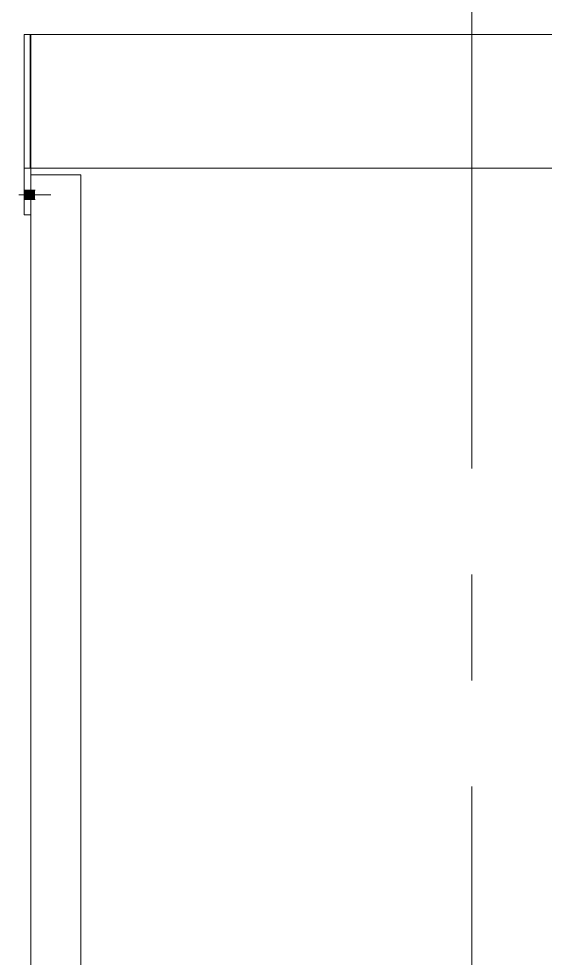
# Model space of a CAD drawing. Header units: millimetres. Extents: x -220592 to 404889, y -217665 to 38245.
# Drawn here: x 7553.26 to 7561.15, y -47981.87 to -47967.79 of the extents above; entities that cross this region are included whole.
import ezdxf

# ---------------------------------------------------------------- set-up
doc = ezdxf.new("R2010")
doc.units = ezdxf.units.MM
doc.linetypes.add('XKITLINE00', pattern=[0])
doc.layers.add('000 - 0_HIDE_OBJ_FRAMING_DEF_SUB_1', color=7, linetype='Continuous')
doc.layers.add('S-GRID', color=7, linetype='Continuous', lineweight=0)

# ---------------------------------------------------------------- blocks, each defined once
blk = doc.blocks.new('*A13469')
at = {"layer": 'S-GRID', "color": 7, "linetype": 'XKITLINE00', "lineweight": 0}
for p, q in [((-177.593349, 235.683905), (-177.593349, 243.621405)), ((-177.593349, 232.508905), (-177.593349, 234.096405)), ((-177.593349, 222.983905), (-177.593349, 230.921405))]:
    blk.add_line(p, q, dxfattribs=at)
blk = doc.blocks.new('*A14735')
at = {"layer": '000 - 0_HIDE_OBJ_FRAMING_DEF_SUB_1', "color": 7, "linetype": 'XKITLINE00', "lineweight": 0}
for p, q in [((-183.453349, 240.088511), (-184.203349, 240.088511)), ((-184.203349, 240.088511), (-184.203349, 222.288511)), ((-183.453349, 240.088511), (-183.453349, 222.288511))]:
    blk.add_line(p, q, dxfattribs=at)
blk = doc.blocks.new('*A14836')
at = {"layer": '000 - 0_HIDE_OBJ_FRAMING_DEF_SUB_1'}
for points in [[(-184.303, 239.859), (-184.203, 239.859), (-184.203, 239.719), (-184.303, 239.719)], [(-184.303, 239.859), (-184.203, 239.859), (-184.203, 239.719), (-184.303, 239.719)], [(-184.203, 239.859), (-184.138, 239.859), (-184.138, 239.719), (-184.203, 239.719)], [(-184.203, 239.859), (-184.138, 239.859), (-184.138, 239.719), (-184.203, 239.719)]]:
    blk.add_hatch(color=7, dxfattribs=at).paths.add_polyline_path(points, flags=17)
at = {"layer": '000 - 0_HIDE_OBJ_FRAMING_DEF_SUB_1', "color": 7, "linetype": 'XKITLINE00', "lineweight": 0}
for p, q in [((-184.383, 239.789), (-183.903, 239.789)), ((-184.383, 239.789), (-183.903, 239.789)), ((-184.303, 239.859), (-184.203, 239.859)), ((-184.303, 239.859), (-184.203, 239.859)), ((-184.203, 239.859), (-184.138, 239.859)), ((-184.203, 239.859), (-184.138, 239.859)), ((-184.303, 239.719), (-184.203, 239.719)), ((-184.303, 239.719), (-184.203, 239.719)), ((-184.203, 239.719), (-184.138, 239.719)), ((-184.203, 239.719), (-184.138, 239.719))]:
    blk.add_line(p, q, dxfattribs=at)
blk = doc.blocks.new('*A14837')
at = {"layer": '000 - 0_HIDE_OBJ_FRAMING_DEF_SUB_1', "color": 7, "linetype": 'XKITLINE00', "lineweight": 0}
for p, q in [((-184.211249, 242.188511), (-172.526009, 242.188511)), ((-184.211249, 240.188511), (-184.211249, 242.188511)), ((-171.648652, 242.188511), (-171.153485, 242.188511)), ((-184.211249, 240.188511), (-172.578083, 240.188511)), ((-171.648652, 240.188511), (-171.153485, 240.188511))]:
    blk.add_line(p, q, dxfattribs=at)
blk = doc.blocks.new('*A14838')
at = {"layer": '000 - 0_HIDE_OBJ_FRAMING_DEF_SUB_1', "color": 7, "linetype": 'XKITLINE00', "lineweight": 0}
for p, q in [((-184.303349, 242.188511), (-184.203349, 242.188511)), ((-184.303349, 239.488511), (-184.303349, 242.188511)), ((-184.203349, 242.188511), (-184.203349, 240.088511)), ((-184.303349, 240.188511), (-184.203349, 240.188511)), ((-184.303349, 239.488511), (-184.203349, 239.488511))]:
    blk.add_line(p, q, dxfattribs=at)

msp = doc.modelspace()

# ---------------------------------------------------------------- block references
at = {"color": 7, "lineweight": 0}
for name in ['*A13469', '*A14838', '*A14837', '*A14735', '*A14836']:
    msp.add_blockref(name, (7737.6457, -48210.2152), dxfattribs=at)

doc.saveas('drawing.dxf')
